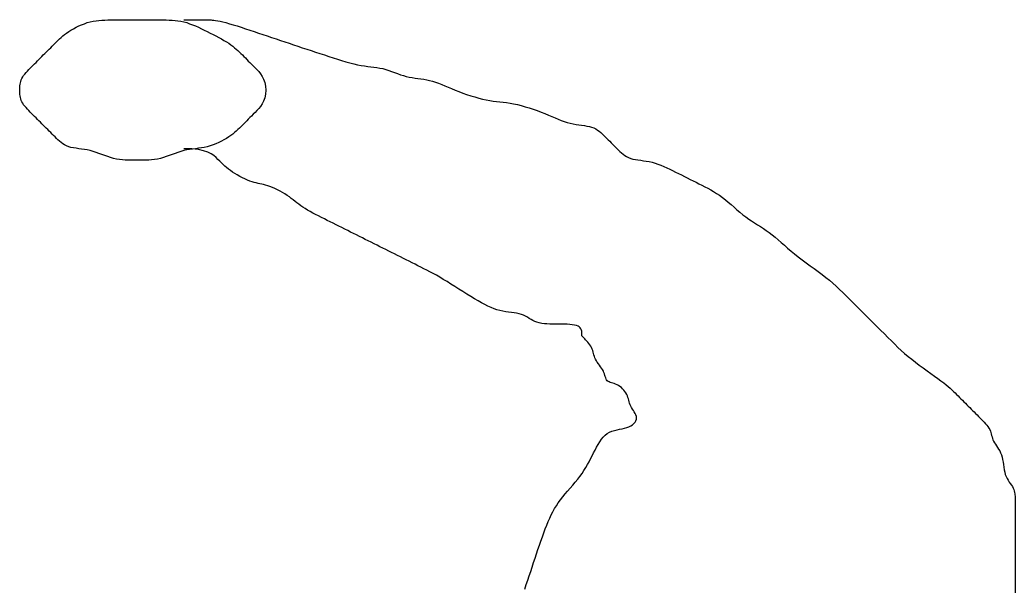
# Model space of a CAD drawing. Extents: x 149.99 to 151.61, y 225.23 to 227.19.
# Drawn here: x 149.991 to 151.424, y 226.374 to 227.19 of the extents above; entities that cross this region are included whole.
import ezdxf

# ---------------------------------------------------------------- set-up
doc = ezdxf.new("R2010")
doc.units = 0
doc.header["$MEASUREMENT"] = 0
doc.layers.get('0').update_dxf_attribs({"linetype": 'CONTINUOUS'})

msp = doc.modelspace()

# ---------------------------------------------------------------- linework, layer by layer
for p, q in [((150.0678, 227.1774), (150.0715, 227.1794)), ((150.0715, 227.1794), (150.0754, 227.1813)), ((150.0754, 227.1813), (150.0794, 227.183)), ((150.0794, 227.183), (150.0835, 227.1846)), ((150.0835, 227.1846), (150.0877, 227.1861)), ((150.0877, 227.1861), (150.0919, 227.1872)), ((150.0919, 227.1872), (150.0961, 227.1882)), ((150.0961, 227.1882), (150.1003, 227.1889)), ((150.1003, 227.1889), (150.1045, 227.1894)), ((150.1045, 227.1894), (150.1087, 227.1897)), ((150.1087, 227.1897), (150.113, 227.1899)), ((150.113, 227.1899), (150.1172, 227.19)), ((150.1172, 227.19), (150.1214, 227.19)), ((150.1214, 227.19), (150.1256, 227.19)), ((150.1256, 227.19), (150.1298, 227.19)), ((150.1298, 227.19), (150.134, 227.19)), ((150.134, 227.19), (150.1383, 227.19)), ((150.1383, 227.19), (150.1425, 227.19)), ((150.1425, 227.19), (150.1467, 227.19)), ((150.1467, 227.19), (150.1509, 227.19)), ((150.1509, 227.19), (150.1551, 227.19)), ((150.1551, 227.19), (150.1593, 227.19)), ((150.1593, 227.19), (150.1635, 227.19)), ((150.1635, 227.19), (150.1678, 227.19)), ((150.1678, 227.19), (150.172, 227.19)), ((150.172, 227.19), (150.1762, 227.19)), ((150.1762, 227.19), (150.1804, 227.19)), ((150.1804, 227.19), (150.1846, 227.19)), ((150.1846, 227.19), (150.1888, 227.19)), ((150.1888, 227.19), (150.1931, 227.19)), ((150.1931, 227.19), (150.1973, 227.19)), ((150.1973, 227.19), (150.2015, 227.19)), ((150.2015, 227.19), (150.2057, 227.1899)), ((150.2057, 227.1899), (150.2099, 227.1897)), ((150.2099, 227.1897), (150.2141, 227.1894)), ((150.2141, 227.1894), (150.2184, 227.1889)), ((150.2184, 227.1889), (150.2226, 227.1882)), ((150.2226, 227.1882), (150.2268, 227.1872)), ((150.2268, 227.19), (150.2327, 227.19)), ((150.2268, 227.1872), (150.231, 227.1861)), ((150.231, 227.1861), (150.2352, 227.1846)), ((150.2327, 227.19), (150.2379, 227.19)), ((150.2352, 227.1846), (150.2394, 227.183)), ((150.2379, 227.19), (150.2424, 227.19)), ((150.2394, 227.183), (150.2437, 227.1813)), ((150.2424, 227.19), (150.2463, 227.19)), ((150.2437, 227.1813), (150.2479, 227.1794)), ((150.2463, 227.19), (150.2496, 227.19)), ((150.2479, 227.1794), (150.2521, 227.1774)), ((150.2496, 227.19), (150.2523, 227.19)), ((150.2523, 227.19), (150.2545, 227.19)), ((150.2545, 227.19), (150.2563, 227.19)), ((150.2563, 227.19), (150.2577, 227.19)), ((150.2577, 227.19), (150.2588, 227.19)), ((150.2588, 227.19), (150.2596, 227.19)), ((150.2596, 227.19), (150.2603, 227.19)), ((150.2603, 227.19), (150.261, 227.19)), ((150.261, 227.19), (150.2616, 227.19)), ((150.2616, 227.19), (150.2624, 227.19)), ((150.2624, 227.19), (150.2633, 227.19)), ((150.2633, 227.19), (150.2645, 227.19)), ((150.2645, 227.19), (150.266, 227.19)), ((150.266, 227.19), (150.2678, 227.1899)), ((150.2678, 227.1899), (150.27, 227.1897)), ((150.27, 227.1897), (150.2726, 227.1894)), ((150.2726, 227.1894), (150.2756, 227.1889)), ((150.2756, 227.1889), (150.279, 227.1882)), ((150.279, 227.1882), (150.283, 227.1872)), ((150.283, 227.1872), (150.2875, 227.1861)), ((150.2875, 227.1861), (150.2924, 227.1846)), ((150.2924, 227.1846), (150.2977, 227.183)), ((150.2977, 227.183), (150.3034, 227.1813)), ((150.3034, 227.1813), (150.3093, 227.1794)), ((150.3093, 227.1794), (150.3154, 227.1774)), ((150.0478, 227.1626), (150.0501, 227.1648)), ((150.0501, 227.1648), (150.0525, 227.1669)), ((150.0525, 227.1669), (150.0551, 227.169)), ((150.0551, 227.169), (150.0579, 227.1711)), ((150.0579, 227.1711), (150.061, 227.1732)), ((150.061, 227.1732), (150.0642, 227.1753)), ((150.0642, 227.1753), (150.0678, 227.1774)), ((150.2521, 227.1774), (150.2563, 227.1753)), ((150.2563, 227.1753), (150.2605, 227.1732)), ((150.2605, 227.1732), (150.2647, 227.1711)), ((150.2647, 227.1711), (150.2689, 227.169)), ((150.2689, 227.169), (150.273, 227.1669)), ((150.273, 227.1669), (150.277, 227.1648)), ((150.277, 227.1648), (150.2809, 227.1626)), ((150.3154, 227.1774), (150.3217, 227.1753)), ((150.3217, 227.1753), (150.328, 227.1732)), ((150.328, 227.1732), (150.3343, 227.1711)), ((150.3343, 227.1711), (150.3406, 227.169)), ((150.3406, 227.169), (150.347, 227.1669)), ((150.347, 227.1669), (150.3533, 227.1648)), ((150.3533, 227.1648), (150.3596, 227.1626)), ((150.035, 227.15), (150.0371, 227.1521)), ((150.0371, 227.1521), (150.0392, 227.1542)), ((150.0392, 227.1542), (150.0413, 227.1563)), ((150.0413, 227.1563), (150.0434, 227.1584)), ((150.0434, 227.1584), (150.0455, 227.1605)), ((150.0455, 227.1605), (150.0478, 227.1626)), ((150.2809, 227.1626), (150.2846, 227.1605)), ((150.2846, 227.1605), (150.2882, 227.1584)), ((150.2882, 227.1584), (150.2914, 227.1563)), ((150.2914, 227.1563), (150.2945, 227.1542)), ((150.2945, 227.1542), (150.2973, 227.1521)), ((150.2973, 227.1521), (150.2999, 227.15)), ((150.3596, 227.1626), (150.3659, 227.1605)), ((150.3659, 227.1605), (150.3722, 227.1584)), ((150.3722, 227.1584), (150.3786, 227.1563)), ((150.3786, 227.1563), (150.3849, 227.1542)), ((150.3849, 227.1542), (150.3912, 227.1521)), ((150.3912, 227.1521), (150.3975, 227.15)), ((150.0202, 227.1352), (150.0223, 227.1373)), ((150.0223, 227.1373), (150.0244, 227.1395)), ((150.0244, 227.1395), (150.0265, 227.1416)), ((150.0265, 227.1416), (150.0286, 227.1437)), ((150.0286, 227.1437), (150.0307, 227.1458)), ((150.0307, 227.1458), (150.0328, 227.1479)), ((150.0328, 227.1479), (150.035, 227.15)), ((150.2999, 227.15), (150.3023, 227.1479)), ((150.3023, 227.1479), (150.3046, 227.1458)), ((150.3046, 227.1458), (150.3069, 227.1437)), ((150.3069, 227.1437), (150.309, 227.1416)), ((150.309, 227.1416), (150.3111, 227.1395)), ((150.3111, 227.1395), (150.3132, 227.1373)), ((150.3132, 227.1373), (150.3154, 227.1352)), ((150.3975, 227.15), (150.4039, 227.1479)), ((150.4039, 227.1479), (150.4102, 227.1458)), ((150.4102, 227.1458), (150.4165, 227.1437)), ((150.4165, 227.1437), (150.4228, 227.1416)), ((150.4228, 227.1416), (150.4292, 227.1395)), ((150.4292, 227.1395), (150.4355, 227.1374)), ((150.4355, 227.1374), (150.4418, 227.1353)), ((150.0054, 227.1205), (150.0076, 227.1226)), ((150.0076, 227.1226), (150.0097, 227.1247)), ((150.0097, 227.1247), (150.0118, 227.1268)), ((150.0118, 227.1268), (150.0139, 227.1289)), ((150.0139, 227.1289), (150.016, 227.131)), ((150.016, 227.131), (150.0181, 227.1331)), ((150.0181, 227.1331), (150.0202, 227.1352)), ((150.3154, 227.1352), (150.3175, 227.1331)), ((150.3175, 227.1331), (150.3197, 227.1308)), ((150.3197, 227.1308), (150.322, 227.1286)), ((150.322, 227.1286), (150.3244, 227.1262)), ((150.3244, 227.1262), (150.3268, 227.1238)), ((150.3268, 227.1238), (150.3294, 227.1212)), ((150.4418, 227.1353), (150.448, 227.1333)), ((150.448, 227.1333), (150.4541, 227.1314)), ((150.4541, 227.1314), (150.4601, 227.1296)), ((150.4601, 227.1296), (150.4659, 227.128)), ((150.4659, 227.128), (150.4716, 227.1266)), ((150.4716, 227.1266), (150.4769, 227.1254)), ((150.4769, 227.1254), (150.4821, 227.1245)), ((150.4821, 227.1245), (150.487, 227.1237)), ((150.487, 227.1237), (150.4917, 227.1231)), ((150.4917, 227.1231), (150.4963, 227.1226)), ((150.4963, 227.1226), (150.5007, 227.1221)), ((150.5007, 227.1221), (150.505, 227.1214)), ((149.9935, 227.1057), (149.9947, 227.1078)), ((149.9947, 227.1078), (149.9961, 227.1099)), ((149.9961, 227.1099), (149.9977, 227.112)), ((149.9977, 227.112), (149.9995, 227.1142)), ((149.9995, 227.1142), (150.0014, 227.1163)), ((150.0014, 227.1163), (150.0034, 227.1184)), ((150.0034, 227.1184), (150.0054, 227.1205)), ((150.3294, 227.1212), (150.3321, 227.1185)), ((150.3321, 227.1185), (150.3348, 227.1155)), ((150.3348, 227.1155), (150.3374, 227.1123)), ((150.3374, 227.1123), (150.3397, 227.1087)), ((150.3397, 227.1087), (150.3418, 227.1046)), ((150.505, 227.1214), (150.5093, 227.1207)), ((150.5093, 227.1207), (150.5135, 227.1198)), ((150.5135, 227.1198), (150.5177, 227.1186)), ((150.5177, 227.1186), (150.5219, 227.1172)), ((150.5219, 227.1172), (150.5261, 227.1157)), ((150.5261, 227.1157), (150.5304, 227.1142)), ((150.5304, 227.1142), (150.5346, 227.1126)), ((150.5346, 227.1126), (150.5388, 227.1111)), ((150.5388, 227.1111), (150.543, 227.1097)), ((150.543, 227.1097), (150.5472, 227.1085)), ((150.5472, 227.1085), (150.5514, 227.1076)), ((150.5514, 227.1076), (150.5556, 227.1069)), ((149.9907, 227.0931), (149.9908, 227.0952)), ((149.9907, 227.091), (149.9907, 227.0931)), ((149.9908, 227.0952), (149.991, 227.0973)), ((149.991, 227.0973), (149.9914, 227.0994)), ((149.9914, 227.0994), (149.9919, 227.1015)), ((149.9919, 227.1015), (149.9926, 227.1036)), ((149.9926, 227.1036), (149.9935, 227.1057)), ((150.3418, 227.1046), (150.3434, 227.1)), ((150.3434, 227.1), (150.3445, 227.0948)), ((150.3445, 227.0948), (150.3448, 227.0889)), ((150.5556, 227.1069), (150.5599, 227.1063)), ((150.5599, 227.1063), (150.5641, 227.1057)), ((150.5641, 227.1057), (150.5683, 227.1052)), ((150.5683, 227.1052), (150.5725, 227.1046)), ((150.5725, 227.1046), (150.5767, 227.1038)), ((150.5767, 227.1038), (150.5809, 227.1029)), ((150.5809, 227.1029), (150.5852, 227.1017)), ((150.5852, 227.1017), (150.5894, 227.1003)), ((150.5894, 227.1003), (150.5937, 227.0987)), ((150.5937, 227.0987), (150.5982, 227.0969)), ((150.5982, 227.0969), (150.6027, 227.095)), ((150.6027, 227.095), (150.6074, 227.093)), ((150.6074, 227.093), (150.6123, 227.091)), ((149.9907, 227.0889), (149.9907, 227.091)), ((149.9907, 227.0868), (149.9907, 227.0889)), ((149.9907, 227.0846), (149.9907, 227.0868)), ((149.9908, 227.0825), (149.9907, 227.0846)), ((149.991, 227.0804), (149.9908, 227.0825)), ((149.9914, 227.0783), (149.991, 227.0804)), ((150.3445, 227.0829), (150.3434, 227.0777)), ((150.3448, 227.0889), (150.3445, 227.0829)), ((150.6123, 227.091), (150.6175, 227.0889)), ((150.6175, 227.0889), (150.6229, 227.0868)), ((150.6229, 227.0868), (150.6285, 227.0847)), ((150.6285, 227.0847), (150.6342, 227.0827)), ((150.6342, 227.0827), (150.64, 227.0808)), ((150.64, 227.0808), (150.6458, 227.079)), ((150.6458, 227.079), (150.6515, 227.0774)), ((149.9919, 227.0762), (149.9914, 227.0783)), ((149.9926, 227.0741), (149.9919, 227.0762)), ((149.9935, 227.072), (149.9926, 227.0741)), ((149.9947, 227.0699), (149.9935, 227.072)), ((149.9961, 227.0678), (149.9947, 227.0699)), ((149.9977, 227.0657), (149.9961, 227.0678)), ((149.9995, 227.0636), (149.9977, 227.0657)), ((150.3374, 227.0654), (150.3348, 227.0622)), ((150.3397, 227.069), (150.3374, 227.0654)), ((150.3418, 227.0731), (150.3397, 227.069)), ((150.3434, 227.0777), (150.3418, 227.0731)), ((150.6515, 227.0774), (150.6571, 227.076)), ((150.6571, 227.076), (150.6625, 227.0748)), ((150.6625, 227.0748), (150.6676, 227.0739)), ((150.6676, 227.0739), (150.6726, 227.0731)), ((150.6726, 227.0731), (150.6774, 227.0725)), ((150.6774, 227.0725), (150.6821, 227.072)), ((150.6821, 227.072), (150.6869, 227.0715)), ((150.6869, 227.0715), (150.6917, 227.0709)), ((150.6917, 227.0709), (150.6967, 227.0701)), ((150.6967, 227.0701), (150.7018, 227.0692)), ((150.7018, 227.0692), (150.7072, 227.068)), ((150.7072, 227.068), (150.7128, 227.0666)), ((150.7128, 227.0666), (150.7185, 227.065)), ((150.7185, 227.065), (150.7243, 227.0632)), ((150.0014, 227.0615), (149.9995, 227.0636)), ((150.0034, 227.0593), (150.0014, 227.0615)), ((150.0054, 227.0572), (150.0034, 227.0593)), ((150.0076, 227.0551), (150.0054, 227.0572)), ((150.0097, 227.053), (150.0076, 227.0551)), ((150.0118, 227.0509), (150.0097, 227.053)), ((150.0139, 227.0488), (150.0118, 227.0509)), ((150.3244, 227.0515), (150.322, 227.0492)), ((150.3268, 227.054), (150.3244, 227.0515)), ((150.3294, 227.0565), (150.3268, 227.054)), ((150.3321, 227.0593), (150.3294, 227.0565)), ((150.3348, 227.0622), (150.3321, 227.0593)), ((150.7243, 227.0632), (150.7301, 227.0613)), ((150.7301, 227.0613), (150.7358, 227.0593)), ((150.7358, 227.0593), (150.7414, 227.0572)), ((150.7414, 227.0572), (150.7468, 227.0551)), ((150.7468, 227.0551), (150.7519, 227.053)), ((150.7519, 227.053), (150.7568, 227.051)), ((150.7568, 227.051), (150.7616, 227.049)), ((150.016, 227.0467), (150.0139, 227.0488)), ((150.0181, 227.0446), (150.016, 227.0467)), ((150.0202, 227.0425), (150.0181, 227.0446)), ((150.0223, 227.0404), (150.0202, 227.0425)), ((150.0244, 227.0383), (150.0223, 227.0404)), ((150.0265, 227.0362), (150.0244, 227.0383)), ((150.0286, 227.0341), (150.0265, 227.0362)), ((150.309, 227.0362), (150.3069, 227.0341)), ((150.3111, 227.0383), (150.309, 227.0362)), ((150.3132, 227.0404), (150.3111, 227.0383)), ((150.3154, 227.0425), (150.3132, 227.0404)), ((150.3175, 227.0447), (150.3154, 227.0425)), ((150.3197, 227.0469), (150.3175, 227.0447)), ((150.322, 227.0492), (150.3197, 227.0469)), ((150.7616, 227.049), (150.7661, 227.0471)), ((150.7661, 227.0471), (150.7705, 227.0453)), ((150.7705, 227.0453), (150.7748, 227.0437)), ((150.7748, 227.0437), (150.7791, 227.0423)), ((150.7791, 227.0423), (150.7833, 227.0411)), ((150.7833, 227.0411), (150.7875, 227.0401)), ((150.7875, 227.0401), (150.7917, 227.0394)), ((150.7917, 227.0394), (150.7958, 227.0388)), ((150.7958, 227.0388), (150.7998, 227.0383)), ((150.7998, 227.0383), (150.8037, 227.0377)), ((150.8037, 227.0377), (150.8074, 227.0371)), ((150.8074, 227.0371), (150.811, 227.0364)), ((150.811, 227.0364), (150.8142, 227.0355)), ((150.0307, 227.0319), (150.0286, 227.0341)), ((150.0328, 227.0298), (150.0307, 227.0319)), ((150.035, 227.0277), (150.0328, 227.0298)), ((150.0371, 227.0256), (150.035, 227.0277)), ((150.0392, 227.0235), (150.0371, 227.0256)), ((150.0413, 227.0214), (150.0392, 227.0235)), ((150.0434, 227.0193), (150.0413, 227.0214)), ((150.2914, 227.0214), (150.2882, 227.0193)), ((150.2945, 227.0235), (150.2914, 227.0214)), ((150.2973, 227.0256), (150.2945, 227.0235)), ((150.2999, 227.0277), (150.2973, 227.0256)), ((150.3023, 227.0298), (150.2999, 227.0277)), ((150.3046, 227.0319), (150.3023, 227.0298)), ((150.3069, 227.0341), (150.3046, 227.0319)), ((150.8142, 227.0355), (150.8173, 227.0343)), ((150.8173, 227.0343), (150.8201, 227.0329)), ((150.8201, 227.0329), (150.8227, 227.0313)), ((150.8227, 227.0313), (150.8251, 227.0295)), ((150.8251, 227.0295), (150.8274, 227.0276)), ((150.8274, 227.0276), (150.8297, 227.0256)), ((150.8297, 227.0256), (150.8318, 227.0235)), ((150.8318, 227.0235), (150.8339, 227.0214)), ((150.8339, 227.0214), (150.836, 227.0193)), ((150.0455, 227.0172), (150.0434, 227.0193)), ((150.0478, 227.0152), (150.0455, 227.0172)), ((150.0501, 227.0133), (150.0478, 227.0152)), ((150.0525, 227.0115), (150.0501, 227.0133)), ((150.0551, 227.0099), (150.0525, 227.0115)), ((150.0579, 227.0085), (150.0551, 227.0099)), ((150.061, 227.0073), (150.0579, 227.0085)), ((150.0642, 227.0064), (150.061, 227.0073)), ((150.2605, 227.0073), (150.2563, 227.0064)), ((150.2647, 227.0085), (150.2605, 227.0073)), ((150.2689, 227.0099), (150.2647, 227.0085)), ((150.273, 227.0115), (150.2689, 227.0099)), ((150.277, 227.0133), (150.273, 227.0115)), ((150.2809, 227.0152), (150.277, 227.0133)), ((150.2846, 227.0172), (150.2809, 227.0152)), ((150.2882, 227.0193), (150.2846, 227.0172)), ((150.836, 227.0193), (150.8381, 227.0172)), ((150.8381, 227.0172), (150.8402, 227.0151)), ((150.8402, 227.0151), (150.8423, 227.013)), ((150.8423, 227.013), (150.8445, 227.0109)), ((150.8445, 227.0109), (150.8466, 227.0088)), ((150.8466, 227.0088), (150.8487, 227.0066)), ((150.0678, 227.0057), (150.0642, 227.0064)), ((150.0715, 227.0051), (150.0678, 227.0057)), ((150.0754, 227.0045), (150.0715, 227.0051)), ((150.0794, 227.004), (150.0754, 227.0045)), ((150.0835, 227.0034), (150.0794, 227.004)), ((150.0877, 227.0027), (150.0835, 227.0034)), ((150.0919, 227.0017), (150.0877, 227.0027)), ((150.0961, 227.0006), (150.0919, 227.0017)), ((150.1003, 226.9992), (150.0961, 227.0006)), ((150.1045, 226.9977), (150.1003, 226.9992)), ((150.1087, 226.9961), (150.1045, 226.9977)), ((150.113, 226.9945), (150.1087, 226.9961)), ((150.1172, 226.993), (150.113, 226.9945)), ((150.1214, 226.9917), (150.1172, 226.993)), ((150.2015, 226.993), (150.1973, 226.9917)), ((150.2057, 226.9945), (150.2015, 226.993)), ((150.2099, 226.9961), (150.2057, 226.9945)), ((150.2141, 226.9977), (150.2099, 226.9961)), ((150.2184, 226.9992), (150.2141, 226.9977)), ((150.2226, 227.0006), (150.2184, 226.9992)), ((150.2268, 227.0017), (150.2226, 227.0006)), ((150.2383, 227.0042), (150.2268, 227.0045)), ((150.231, 227.0027), (150.2268, 227.0017)), ((150.2352, 227.0034), (150.231, 227.0027)), ((150.2394, 227.004), (150.2352, 227.0034)), ((150.2477, 227.0031), (150.2383, 227.0042)), ((150.2437, 227.0045), (150.2394, 227.004)), ((150.2479, 227.0051), (150.2437, 227.0045)), ((150.2553, 227.0015), (150.2477, 227.0031)), ((150.2521, 227.0057), (150.2479, 227.0051)), ((150.2563, 227.0064), (150.2521, 227.0057)), ((150.2614, 226.9994), (150.2553, 227.0015)), ((150.2662, 226.9971), (150.2614, 226.9994)), ((150.2701, 226.9945), (150.2662, 226.9971)), ((150.2732, 226.9918), (150.2701, 226.9945)), ((150.8487, 227.0066), (150.8508, 227.0045)), ((150.8508, 227.0045), (150.8529, 227.0024)), ((150.8529, 227.0024), (150.855, 227.0004)), ((150.855, 227.0004), (150.8573, 226.9984)), ((150.8573, 226.9984), (150.8596, 226.9965)), ((150.8596, 226.9965), (150.862, 226.9947)), ((150.862, 226.9947), (150.8646, 226.9931)), ((150.8646, 226.9931), (150.8674, 226.9917)), ((150.1256, 226.9905), (150.1214, 226.9917)), ((150.1298, 226.9896), (150.1256, 226.9905)), ((150.134, 226.9889), (150.1298, 226.9896)), ((150.1383, 226.9884), (150.134, 226.9889)), ((150.1425, 226.988), (150.1383, 226.9884)), ((150.1467, 226.9878), (150.1425, 226.988)), ((150.1509, 226.9877), (150.1467, 226.9878)), ((150.1551, 226.9877), (150.1509, 226.9877)), ((150.1593, 226.9877), (150.1551, 226.9877)), ((150.1635, 226.9877), (150.1593, 226.9877)), ((150.1678, 226.9877), (150.1635, 226.9877)), ((150.172, 226.9878), (150.1678, 226.9877)), ((150.1762, 226.988), (150.172, 226.9878)), ((150.1804, 226.9884), (150.1762, 226.988)), ((150.1846, 226.9889), (150.1804, 226.9884)), ((150.1888, 226.9896), (150.1846, 226.9889)), ((150.1931, 226.9905), (150.1888, 226.9896)), ((150.1973, 226.9917), (150.1931, 226.9905)), ((150.276, 226.9891), (150.2732, 226.9918)), ((150.2786, 226.9865), (150.276, 226.9891)), ((150.2811, 226.9841), (150.2786, 226.9865)), ((150.2835, 226.9817), (150.2811, 226.9841)), ((150.286, 226.9794), (150.2835, 226.9817)), ((150.2885, 226.9772), (150.286, 226.9794)), ((150.8674, 226.9917), (150.8705, 226.9905)), ((150.8705, 226.9905), (150.8737, 226.9896)), ((150.8737, 226.9896), (150.8773, 226.9888)), ((150.8773, 226.9888), (150.881, 226.9882)), ((150.881, 226.9882), (150.8849, 226.9877)), ((150.8849, 226.9877), (150.8889, 226.9871)), ((150.8889, 226.9871), (150.893, 226.9865)), ((150.893, 226.9865), (150.8972, 226.9858)), ((150.8972, 226.9858), (150.9014, 226.9849)), ((150.9014, 226.9849), (150.9056, 226.9837)), ((150.9056, 226.9837), (150.9098, 226.9823)), ((150.9098, 226.9823), (150.914, 226.9807)), ((150.914, 226.9807), (150.9182, 226.9789)), ((150.9182, 226.9789), (150.9225, 226.977)), ((150.2912, 226.975), (150.2885, 226.9772)), ((150.294, 226.9729), (150.2912, 226.975)), ((150.2971, 226.9708), (150.294, 226.9729)), ((150.3003, 226.9687), (150.2971, 226.9708)), ((150.3038, 226.9666), (150.3003, 226.9687)), ((150.3074, 226.9646), (150.3038, 226.9666)), ((150.3111, 226.9627), (150.3074, 226.9646)), ((150.9225, 226.977), (150.9267, 226.975)), ((150.9267, 226.975), (150.9309, 226.9729)), ((150.9309, 226.9729), (150.9351, 226.9708)), ((150.9351, 226.9708), (150.9393, 226.9687)), ((150.9393, 226.9687), (150.9435, 226.9666)), ((150.9435, 226.9666), (150.9478, 226.9645)), ((150.9478, 226.9645), (150.952, 226.9624)), ((150.3148, 226.961), (150.3111, 226.9627)), ((150.3184, 226.9593), (150.3148, 226.961)), ((150.3219, 226.9579), (150.3184, 226.9593)), ((150.3252, 226.9568), (150.3219, 226.9579)), ((150.3282, 226.9558), (150.3252, 226.9568)), ((150.3311, 226.9551), (150.3282, 226.9558)), ((150.3338, 226.9545), (150.3311, 226.9551)), ((150.3364, 226.9539), (150.3338, 226.9545)), ((150.3391, 226.9534), (150.3364, 226.9539)), ((150.3418, 226.9528), (150.3391, 226.9534)), ((150.3446, 226.9521), (150.3418, 226.9528)), ((150.3477, 226.9511), (150.3446, 226.9521)), ((150.3509, 226.95), (150.3477, 226.9511)), ((150.3544, 226.9485), (150.3509, 226.95)), ((150.952, 226.9624), (150.9562, 226.9603)), ((150.9562, 226.9603), (150.9604, 226.9582)), ((150.9604, 226.9582), (150.9646, 226.9561)), ((150.9646, 226.9561), (150.9688, 226.9539)), ((150.9688, 226.9539), (150.973, 226.9518)), ((150.973, 226.9518), (150.9773, 226.9497)), ((150.9773, 226.9497), (150.9815, 226.9475)), ((150.358, 226.9469), (150.3544, 226.9485)), ((150.3617, 226.9452), (150.358, 226.9469)), ((150.3654, 226.9433), (150.3617, 226.9452)), ((150.369, 226.9413), (150.3654, 226.9433)), ((150.3725, 226.9392), (150.369, 226.9413)), ((150.3758, 226.9371), (150.3725, 226.9392)), ((150.3788, 226.935), (150.3758, 226.9371)), ((150.9815, 226.9475), (150.9857, 226.9452)), ((150.9857, 226.9452), (150.9899, 226.9427)), ((150.9899, 226.9427), (150.9941, 226.9401)), ((150.9941, 226.9401), (150.9983, 226.9373)), ((150.9983, 226.9373), (151.0026, 226.9343)), ((150.3816, 226.9329), (150.3788, 226.935)), ((150.3844, 226.9308), (150.3816, 226.9329)), ((150.387, 226.9286), (150.3844, 226.9308)), ((150.3897, 226.9265), (150.387, 226.9286)), ((150.3924, 226.9244), (150.3897, 226.9265)), ((150.3952, 226.9223), (150.3924, 226.9244)), ((150.3982, 226.9202), (150.3952, 226.9223)), ((151.0026, 226.9343), (151.0068, 226.931)), ((151.0068, 226.931), (151.011, 226.9275)), ((151.011, 226.9275), (151.0152, 226.9239)), ((151.0152, 226.9239), (151.0194, 226.9202)), ((150.4015, 226.9181), (150.3982, 226.9202)), ((150.4051, 226.916), (150.4015, 226.9181)), ((150.4088, 226.9139), (150.4051, 226.916)), ((150.4127, 226.9118), (150.4088, 226.9139)), ((150.4167, 226.9097), (150.4127, 226.9118)), ((150.4208, 226.9076), (150.4167, 226.9097)), ((150.425, 226.9055), (150.4208, 226.9076)), ((151.0194, 226.9202), (151.0236, 226.9165)), ((151.0236, 226.9165), (151.0279, 226.9129)), ((151.0279, 226.9129), (151.0321, 226.9094)), ((151.0321, 226.9094), (151.0363, 226.9062)), ((150.4292, 226.9034), (150.425, 226.9055)), ((150.4334, 226.9012), (150.4292, 226.9034)), ((150.4376, 226.8991), (150.4334, 226.9012)), ((150.4418, 226.897), (150.4376, 226.8991)), ((150.446, 226.8949), (150.4418, 226.897)), ((150.4502, 226.8928), (150.446, 226.8949)), ((150.4545, 226.8907), (150.4502, 226.8928)), ((151.0363, 226.9062), (151.0405, 226.9031)), ((151.0405, 226.9031), (151.0447, 226.9003)), ((151.0447, 226.9003), (151.0489, 226.8976)), ((151.0489, 226.8976), (151.0532, 226.8949)), ((151.0532, 226.8949), (151.0574, 226.8923)), ((151.0574, 226.8923), (151.0616, 226.8896)), ((150.4587, 226.8886), (150.4545, 226.8907)), ((150.4629, 226.8865), (150.4587, 226.8886)), ((150.4671, 226.8844), (150.4629, 226.8865)), ((150.4713, 226.8823), (150.4671, 226.8844)), ((150.4755, 226.8802), (150.4713, 226.8823)), ((150.4798, 226.8781), (150.4755, 226.8802)), ((150.484, 226.8759), (150.4798, 226.8781)), ((151.0616, 226.8896), (151.0658, 226.8867)), ((151.0658, 226.8867), (151.07, 226.8837)), ((151.07, 226.8837), (151.0742, 226.8804)), ((151.0742, 226.8804), (151.0785, 226.8769)), ((150.4882, 226.8738), (150.484, 226.8759)), ((150.4924, 226.8717), (150.4882, 226.8738)), ((150.4966, 226.8696), (150.4924, 226.8717)), ((150.5008, 226.8675), (150.4966, 226.8696)), ((150.5051, 226.8654), (150.5008, 226.8675)), ((150.5093, 226.8633), (150.5051, 226.8654)), ((151.0785, 226.8769), (151.0828, 226.8732)), ((151.0828, 226.8732), (151.0872, 226.8693)), ((151.0872, 226.8693), (151.0918, 226.8653)), ((151.0918, 226.8653), (151.0965, 226.8611)), ((150.5135, 226.8612), (150.5093, 226.8633)), ((150.5177, 226.8591), (150.5135, 226.8612)), ((150.5219, 226.857), (150.5177, 226.8591)), ((150.5261, 226.8549), (150.5219, 226.857)), ((150.5304, 226.8528), (150.5261, 226.8549)), ((150.5346, 226.8506), (150.5304, 226.8528)), ((150.5388, 226.8485), (150.5346, 226.8506)), ((151.0965, 226.8611), (151.1014, 226.857)), ((151.1014, 226.857), (151.1066, 226.8528)), ((151.1066, 226.8528), (151.1119, 226.8485)), ((150.543, 226.8464), (150.5388, 226.8485)), ((150.5472, 226.8443), (150.543, 226.8464)), ((150.5514, 226.8422), (150.5472, 226.8443)), ((150.5556, 226.8401), (150.5514, 226.8422)), ((150.5599, 226.838), (150.5556, 226.8401)), ((150.5641, 226.8359), (150.5599, 226.838)), ((150.5683, 226.8338), (150.5641, 226.8359)), ((151.1119, 226.8485), (151.1175, 226.8443)), ((151.1175, 226.8443), (151.1233, 226.8401)), ((151.1233, 226.8401), (151.129, 226.8359)), ((151.129, 226.8359), (151.1348, 226.8317)), ((150.5726, 226.8316), (150.5683, 226.8338)), ((150.5769, 226.8294), (150.5726, 226.8316)), ((150.5813, 226.8271), (150.5769, 226.8294)), ((150.5858, 226.8247), (150.5813, 226.8271)), ((150.5906, 226.8221), (150.5858, 226.8247)), ((150.5955, 226.8193), (150.5906, 226.8221)), ((151.1348, 226.8317), (151.1406, 226.8275)), ((151.1406, 226.8275), (151.1461, 226.8232)), ((151.1461, 226.8232), (151.1515, 226.819)), ((150.6006, 226.8162), (150.5955, 226.8193)), ((150.606, 226.8129), (150.6006, 226.8162)), ((150.6116, 226.8095), (150.606, 226.8129)), ((150.6173, 226.8058), (150.6116, 226.8095)), ((151.1515, 226.819), (151.1567, 226.8148)), ((151.1567, 226.8148), (151.1616, 226.8106)), ((151.1616, 226.8106), (151.1665, 226.8062)), ((151.1665, 226.8062), (151.1712, 226.8018)), ((150.6231, 226.8022), (150.6173, 226.8058)), ((150.6289, 226.7985), (150.6231, 226.8022)), ((150.6346, 226.7949), (150.6289, 226.7985)), ((150.6402, 226.7914), (150.6346, 226.7949)), ((151.1712, 226.8018), (151.176, 226.7973)), ((151.176, 226.7973), (151.1808, 226.7925)), ((151.1808, 226.7925), (151.1857, 226.7876)), ((150.6456, 226.7881), (150.6402, 226.7914)), ((150.6507, 226.7851), (150.6456, 226.7881)), ((150.6557, 226.7823), (150.6507, 226.7851)), ((150.6604, 226.7798), (150.6557, 226.7823)), ((150.6649, 226.7776), (150.6604, 226.7798)), ((150.6693, 226.7756), (150.6649, 226.7776)), ((151.1857, 226.7876), (151.1909, 226.7825)), ((151.1909, 226.7825), (151.1963, 226.7771)), ((150.6737, 226.7739), (150.6693, 226.7756)), ((150.6779, 226.7724), (150.6737, 226.7739)), ((150.6821, 226.7712), (150.6779, 226.7724)), ((150.6863, 226.7703), (150.6821, 226.7712)), ((150.6905, 226.7696), (150.6863, 226.7703)), ((150.6946, 226.769), (150.6905, 226.7696)), ((150.6986, 226.7684), (150.6946, 226.769)), ((150.7025, 226.7679), (150.6986, 226.7684)), ((150.7062, 226.7673), (150.7025, 226.7679)), ((150.7098, 226.7666), (150.7062, 226.7673)), ((150.7131, 226.7656), (150.7098, 226.7666)), ((150.7161, 226.7644), (150.7131, 226.7656)), ((150.7189, 226.7631), (150.7161, 226.7644)), ((151.1963, 226.7771), (151.2019, 226.7715)), ((151.2019, 226.7715), (151.2076, 226.7658)), ((151.2076, 226.7658), (151.2134, 226.76)), ((150.7216, 226.7616), (150.7189, 226.7631)), ((150.7243, 226.76), (150.7216, 226.7616)), ((150.7269, 226.7584), (150.7243, 226.76)), ((150.7297, 226.7569), (150.7269, 226.7584)), ((150.7325, 226.7556), (150.7297, 226.7569)), ((150.7355, 226.7544), (150.7325, 226.7556)), ((150.7388, 226.7535), (150.7355, 226.7544)), ((150.7423, 226.7528), (150.7388, 226.7535)), ((150.7461, 226.7523), (150.7423, 226.7528)), ((150.7499, 226.7519), (150.7461, 226.7523)), ((150.754, 226.7517), (150.7499, 226.7519)), ((150.7581, 226.7516), (150.754, 226.7517)), ((150.7622, 226.7516), (150.7581, 226.7516)), ((150.7665, 226.7516), (150.7622, 226.7516)), ((150.7707, 226.7516), (150.7665, 226.7516)), ((150.7748, 226.7515), (150.7707, 226.7516)), ((150.7788, 226.7514), (150.7748, 226.7515)), ((150.7826, 226.7512), (150.7788, 226.7514)), ((150.7862, 226.7509), (150.7826, 226.7512)), ((150.7894, 226.7504), (150.7862, 226.7509)), ((150.7922, 226.7497), (150.7894, 226.7504)), ((150.7946, 226.7488), (150.7922, 226.7497)), ((151.2134, 226.76), (151.2192, 226.7542)), ((151.2192, 226.7542), (151.2249, 226.7485)), ((150.7964, 226.7476), (150.7946, 226.7488)), ((150.7978, 226.7462), (150.7964, 226.7476)), ((150.7988, 226.7447), (150.7978, 226.7462)), ((150.7995, 226.7431), (150.7988, 226.7447)), ((150.7999, 226.7416), (150.7995, 226.7431)), ((150.8001, 226.7401), (150.7999, 226.7416)), ((150.8002, 226.7387), (150.8001, 226.7401)), ((150.8002, 226.7375), (150.8002, 226.7387)), ((150.8002, 226.7366), (150.8002, 226.7375)), ((150.8002, 226.7359), (150.8002, 226.7366)), ((150.8002, 226.7354), (150.8002, 226.7359)), ((150.8002, 226.7351), (150.8002, 226.7354)), ((150.8002, 226.7349), (150.8002, 226.7351)), ((150.8002, 226.7347), (150.8002, 226.7349)), ((150.8003, 226.7346), (150.8002, 226.7347)), ((150.8002, 226.7347), (150.8002, 226.7347)), ((150.8002, 226.7347), (150.8002, 226.7347)), ((150.8002, 226.7347), (150.8002, 226.7347)), ((150.8002, 226.7347), (150.8002, 226.7347)), ((150.8002, 226.7347), (150.8002, 226.7347)), ((150.8002, 226.7347), (150.8002, 226.7347)), ((150.8002, 226.7347), (150.8002, 226.7347)), ((150.8002, 226.7347), (150.8002, 226.7347)), ((150.8002, 226.7347), (150.8002, 226.7347)), ((150.8002, 226.7347), (150.8002, 226.7347)), ((150.8002, 226.7347), (150.8002, 226.7347)), ((150.8002, 226.7347), (150.8002, 226.7347)), ((150.8005, 226.7344), (150.8003, 226.7346)), ((151.2249, 226.7485), (151.2305, 226.7429)), ((151.2305, 226.7429), (151.2359, 226.7375)), ((151.2359, 226.7375), (151.241, 226.7324)), ((150.8009, 226.734), (150.8005, 226.7344)), ((150.8014, 226.7335), (150.8009, 226.734)), ((150.8021, 226.7328), (150.8014, 226.7335)), ((150.803, 226.7319), (150.8021, 226.7328)), ((150.8042, 226.7307), (150.803, 226.7319)), ((150.8055, 226.7293), (150.8042, 226.7307)), ((150.807, 226.7277), (150.8055, 226.7293)), ((150.8086, 226.7259), (150.807, 226.7277)), ((150.8102, 226.724), (150.8086, 226.7259)), ((150.8117, 226.722), (150.8102, 226.724)), ((150.8131, 226.7199), (150.8117, 226.722)), ((151.241, 226.7324), (151.246, 226.7275)), ((151.246, 226.7275), (151.2508, 226.7227)), ((151.2508, 226.7227), (151.2555, 226.7182)), ((150.8142, 226.7178), (150.8131, 226.7199)), ((150.8152, 226.7157), (150.8142, 226.7178)), ((150.8159, 226.7136), (150.8152, 226.7157)), ((150.8165, 226.7115), (150.8159, 226.7136)), ((150.8171, 226.7094), (150.8165, 226.7115)), ((150.8176, 226.7073), (150.8171, 226.7094)), ((150.8182, 226.7052), (150.8176, 226.7073)), ((151.2555, 226.7182), (151.2603, 226.7138)), ((151.2603, 226.7138), (151.2651, 226.7095)), ((151.2651, 226.7095), (151.2701, 226.7052)), ((150.8189, 226.7031), (150.8182, 226.7052)), ((150.8199, 226.701), (150.8189, 226.7031)), ((150.821, 226.6989), (150.8199, 226.701)), ((150.8224, 226.6968), (150.821, 226.6989)), ((150.8239, 226.6947), (150.8224, 226.6968)), ((150.8255, 226.6925), (150.8239, 226.6947)), ((150.8271, 226.6904), (150.8255, 226.6925)), ((151.2701, 226.7052), (151.2752, 226.701)), ((151.2752, 226.701), (151.2806, 226.6968)), ((151.2806, 226.6968), (151.2861, 226.6926)), ((151.2861, 226.6926), (151.2918, 226.6885)), ((150.8286, 226.6883), (150.8271, 226.6904)), ((150.8299, 226.6862), (150.8286, 226.6883)), ((150.8311, 226.6841), (150.8299, 226.6862)), ((150.832, 226.682), (150.8311, 226.6841)), ((150.8328, 226.6799), (150.832, 226.682)), ((150.8334, 226.6779), (150.8328, 226.6799)), ((150.8339, 226.676), (150.8334, 226.6779)), ((151.2918, 226.6885), (151.2973, 226.6845)), ((151.2973, 226.6845), (151.3028, 226.6806)), ((151.3028, 226.6806), (151.308, 226.6769)), ((150.8345, 226.6743), (150.8339, 226.676)), ((150.8351, 226.6726), (150.8345, 226.6743)), ((150.8358, 226.6712), (150.8351, 226.6726)), ((150.8367, 226.6701), (150.8358, 226.6712)), ((150.8379, 226.6691), (150.8367, 226.6701)), ((150.8393, 226.6684), (150.8379, 226.6691)), ((150.8409, 226.6678), (150.8393, 226.6684)), ((150.8427, 226.6672), (150.8409, 226.6678)), ((150.8446, 226.6667), (150.8427, 226.6672)), ((150.8466, 226.6661), (150.8446, 226.6667)), ((150.8487, 226.6654), (150.8466, 226.6661)), ((150.8508, 226.6644), (150.8487, 226.6654)), ((150.8529, 226.6633), (150.8508, 226.6644)), ((150.855, 226.6618), (150.8529, 226.6633)), ((151.308, 226.6769), (151.3129, 226.6733)), ((151.3129, 226.6733), (151.3174, 226.6701)), ((151.3174, 226.6701), (151.3213, 226.667)), ((151.3213, 226.667), (151.3248, 226.6642)), ((151.3248, 226.6642), (151.3279, 226.6616)), ((150.857, 226.6602), (150.855, 226.6618)), ((150.8589, 226.6585), (150.857, 226.6602)), ((150.8606, 226.6566), (150.8589, 226.6585)), ((150.8622, 226.6546), (150.8606, 226.6566)), ((150.8637, 226.6525), (150.8622, 226.6546)), ((150.8648, 226.6504), (150.8637, 226.6525)), ((150.8658, 226.6483), (150.8648, 226.6504)), ((151.3279, 226.6616), (151.3307, 226.6592)), ((151.3307, 226.6592), (151.3332, 226.6569)), ((151.3332, 226.6569), (151.3355, 226.6546)), ((151.3355, 226.6546), (151.3377, 226.6525)), ((151.3377, 226.6525), (151.3399, 226.6504)), ((151.3399, 226.6504), (151.342, 226.6483)), ((150.8665, 226.6462), (150.8658, 226.6483)), ((150.8671, 226.6441), (150.8665, 226.6462)), ((150.8676, 226.642), (150.8671, 226.6441)), ((150.8682, 226.6398), (150.8676, 226.642)), ((150.8688, 226.6377), (150.8682, 226.6398)), ((150.8695, 226.6356), (150.8688, 226.6377)), ((150.8705, 226.6335), (150.8695, 226.6356)), ((151.342, 226.6483), (151.3441, 226.6462)), ((151.3441, 226.6462), (151.3462, 226.6441)), ((151.3462, 226.6441), (151.3483, 226.642)), ((151.3483, 226.642), (151.3504, 226.6398)), ((151.3504, 226.6398), (151.3525, 226.6377)), ((151.3525, 226.6377), (151.3546, 226.6356)), ((151.3546, 226.6356), (151.3567, 226.6335)), ((150.8716, 226.6314), (150.8705, 226.6335)), ((150.873, 226.6293), (150.8716, 226.6314)), ((150.8744, 226.6272), (150.873, 226.6293)), ((150.8757, 226.6251), (150.8744, 226.6272)), ((150.877, 226.623), (150.8757, 226.6251)), ((150.878, 226.6209), (150.877, 226.623)), ((150.8786, 226.6188), (150.878, 226.6209)), ((151.3567, 226.6335), (151.3588, 226.6314)), ((151.3588, 226.6314), (151.3609, 226.6293)), ((151.3609, 226.6293), (151.363, 226.6272)), ((151.363, 226.6272), (151.3651, 226.6251)), ((151.3651, 226.6251), (151.3673, 226.623)), ((151.3673, 226.623), (151.3694, 226.6209)), ((151.3694, 226.6209), (151.3715, 226.6188)), ((150.8706, 226.6052), (150.873, 226.6068)), ((150.873, 226.6068), (150.875, 226.6086)), ((150.875, 226.6086), (150.8767, 226.6105)), ((150.8767, 226.6105), (150.8779, 226.6125)), ((150.8779, 226.6125), (150.8786, 226.6146)), ((150.8789, 226.6167), (150.8786, 226.6188)), ((150.8786, 226.6146), (150.8789, 226.6167)), ((151.3715, 226.6188), (151.3736, 226.6167)), ((151.3736, 226.6167), (151.3757, 226.6145)), ((151.3757, 226.6145), (151.3778, 226.6124)), ((151.3778, 226.6124), (151.3798, 226.6103)), ((151.3798, 226.6103), (151.3817, 226.6082)), ((151.3817, 226.6082), (151.3834, 226.6061)), ((151.3834, 226.6061), (151.385, 226.604)), ((150.8309, 226.589), (150.8337, 226.5918)), ((150.8337, 226.5918), (150.8367, 226.5942)), ((150.8367, 226.5942), (150.84, 226.596)), ((150.84, 226.596), (150.8435, 226.5975)), ((150.8435, 226.5975), (150.8471, 226.5986)), ((150.8471, 226.5986), (150.8508, 226.5994)), ((150.8508, 226.5994), (150.8545, 226.6002)), ((150.8545, 226.6002), (150.8581, 226.6009)), ((150.8581, 226.6009), (150.8616, 226.6017)), ((150.8616, 226.6017), (150.8648, 226.6026)), ((150.8648, 226.6026), (150.8679, 226.6038)), ((150.8679, 226.6038), (150.8706, 226.6052)), ((151.385, 226.604), (151.3865, 226.6019)), ((151.3865, 226.6019), (151.3876, 226.5998)), ((151.3876, 226.5998), (151.3886, 226.5977)), ((151.3886, 226.5977), (151.3893, 226.5956)), ((151.3893, 226.5956), (151.3899, 226.5935)), ((151.3899, 226.5935), (151.3904, 226.5914)), ((151.3904, 226.5914), (151.391, 226.5892)), ((150.8213, 226.5744), (150.8235, 226.5784)), ((150.8235, 226.5784), (150.8258, 226.5822)), ((150.8258, 226.5822), (150.8283, 226.5858)), ((150.8283, 226.5858), (150.8309, 226.589)), ((151.391, 226.5892), (151.3916, 226.5871)), ((151.3916, 226.5871), (151.3923, 226.585)), ((151.3923, 226.585), (151.3933, 226.5829)), ((151.3933, 226.5829), (151.3944, 226.5808)), ((151.3944, 226.5808), (151.3958, 226.5787)), ((151.3958, 226.5787), (151.3973, 226.5765)), ((150.8149, 226.5618), (150.8171, 226.5661)), ((150.8171, 226.5661), (150.8192, 226.5703)), ((150.8192, 226.5703), (150.8213, 226.5744)), ((151.3973, 226.5765), (151.3989, 226.5741)), ((151.3989, 226.5741), (151.4004, 226.5717)), ((151.4004, 226.5717), (151.402, 226.5691)), ((151.402, 226.5691), (151.4033, 226.5663)), ((151.4033, 226.5663), (151.4045, 226.5632)), ((151.4045, 226.5632), (151.4054, 226.56)), ((150.8058, 226.545), (150.8083, 226.5492)), ((150.8083, 226.5492), (150.8106, 226.5534)), ((150.8106, 226.5534), (150.8128, 226.5576)), ((150.8128, 226.5576), (150.8149, 226.5618)), ((151.4054, 226.56), (151.4062, 226.5565)), ((151.4062, 226.5565), (151.4068, 226.5529)), ((151.4068, 226.5529), (151.4073, 226.5492)), ((151.4073, 226.5492), (151.4078, 226.5455)), ((150.7974, 226.5323), (150.8004, 226.5365)), ((150.8004, 226.5365), (150.8032, 226.5408)), ((150.8032, 226.5408), (150.8058, 226.545)), ((151.4078, 226.5455), (151.4085, 226.5419)), ((151.4085, 226.5419), (151.4092, 226.5384)), ((151.4092, 226.5384), (151.4101, 226.5351)), ((151.4101, 226.5351), (151.4113, 226.5321)), ((150.7833, 226.5155), (150.787, 226.5197)), ((150.787, 226.5197), (150.7906, 226.5239)), ((150.7906, 226.5239), (150.7941, 226.5281)), ((150.7941, 226.5281), (150.7974, 226.5323)), ((151.4113, 226.5321), (151.4127, 226.5293)), ((151.4127, 226.5293), (151.4142, 226.5267)), ((151.4142, 226.5267), (151.4157, 226.5242)), ((151.4157, 226.5242), (151.4173, 226.5219)), ((151.4173, 226.5219), (151.4188, 226.5197)), ((151.4188, 226.5197), (151.4202, 226.5176)), ((150.7726, 226.5028), (150.776, 226.507)), ((150.776, 226.507), (150.7796, 226.5112)), ((150.7796, 226.5112), (150.7833, 226.5155)), ((151.4202, 226.5176), (151.4214, 226.5155)), ((151.4214, 226.5155), (151.4223, 226.5134)), ((151.4223, 226.5134), (151.423, 226.5113)), ((151.423, 226.5113), (151.4235, 226.5093)), ((151.4235, 226.5093), (151.4238, 226.5074)), ((151.4238, 226.5074), (151.424, 226.5056)), ((151.424, 226.5056), (151.4241, 226.504)), ((150.7634, 226.4901), (150.7662, 226.4944)), ((150.7662, 226.4944), (150.7693, 226.4986)), ((150.7693, 226.4986), (150.7726, 226.5028)), ((151.4241, 226.504), (151.4242, 226.5026)), ((151.4242, 226.5026), (151.4242, 226.5014)), ((151.4242, 226.5014), (151.4242, 226.5005)), ((151.4242, 226.5005), (151.4242, 226.4997)), ((151.4242, 226.4997), (151.4242, 226.4991)), ((151.4242, 226.4991), (151.4242, 226.4986)), ((151.4242, 226.4986), (151.4242, 226.4981)), ((151.4242, 226.4981), (151.4242, 226.4975)), ((151.4242, 226.4975), (151.4242, 226.4967)), ((151.4242, 226.4967), (151.4242, 226.4958)), ((151.4242, 226.4958), (151.4242, 226.4946)), ((151.4242, 226.4946), (151.4242, 226.4932)), ((151.4242, 226.4932), (151.4242, 226.4916)), ((151.4242, 226.4916), (151.4242, 226.4898)), ((150.7539, 226.4721), (150.7561, 226.4768)), ((150.7561, 226.4768), (150.7584, 226.4814)), ((150.7584, 226.4814), (150.7608, 226.4858)), ((150.7608, 226.4858), (150.7634, 226.4901)), ((151.4242, 226.4898), (151.4242, 226.4879)), ((151.4242, 226.4879), (151.4242, 226.4859)), ((151.4242, 226.4859), (151.4242, 226.4838)), ((151.4242, 226.4838), (151.4242, 226.4817)), ((151.4242, 226.4817), (151.4242, 226.4796)), ((151.4242, 226.4796), (151.4242, 226.4775)), ((151.4242, 226.4775), (151.4242, 226.4754)), ((150.7496, 226.4621), (150.7517, 226.4672)), ((150.7517, 226.4672), (150.7539, 226.4721)), ((151.4242, 226.4754), (151.4242, 226.4733)), ((151.4242, 226.4733), (151.4242, 226.4712)), ((151.4242, 226.4712), (151.4242, 226.4691)), ((151.4242, 226.4691), (151.4242, 226.467)), ((151.4242, 226.467), (151.4242, 226.4649)), ((151.4242, 226.4649), (151.4242, 226.4628)), ((151.4242, 226.4628), (151.4242, 226.4607)), ((150.7433, 226.4452), (150.7454, 226.451)), ((150.7454, 226.451), (150.7475, 226.4567)), ((150.7475, 226.4567), (150.7496, 226.4621)), ((151.4242, 226.4607), (151.4242, 226.4587)), ((151.4242, 226.4587), (151.4242, 226.4568)), ((151.4242, 226.4568), (151.4242, 226.455)), ((151.4242, 226.455), (151.4242, 226.4534)), ((151.4242, 226.4534), (151.4242, 226.452)), ((151.4242, 226.452), (151.4242, 226.4508)), ((151.4242, 226.4508), (151.4242, 226.4499)), ((151.4242, 226.4499), (151.4242, 226.4491)), ((151.4242, 226.4491), (151.4242, 226.4485)), ((151.4242, 226.4485), (151.4242, 226.448)), ((151.4242, 226.448), (151.4242, 226.4475)), ((150.7391, 226.4331), (150.7412, 226.4392)), ((150.7412, 226.4392), (150.7433, 226.4452)), ((151.4242, 226.4475), (151.4242, 226.4469)), ((151.4242, 226.4469), (151.4242, 226.4461)), ((151.4242, 226.4461), (151.4242, 226.4452)), ((151.4242, 226.4452), (151.4242, 226.444)), ((151.4242, 226.444), (151.4242, 226.4426)), ((151.4242, 226.4426), (151.4242, 226.4409)), ((151.4242, 226.4409), (151.4242, 226.439)), ((151.4242, 226.439), (151.4242, 226.437)), ((151.4242, 226.437), (151.4242, 226.4347)), ((151.4242, 226.4347), (151.4242, 226.4323)), ((150.7327, 226.4143), (150.7348, 226.4206)), ((150.7348, 226.4206), (150.7369, 226.4269)), ((150.7369, 226.4269), (150.7391, 226.4331)), ((151.4242, 226.4323), (151.4242, 226.4297)), ((151.4242, 226.4297), (151.4242, 226.4266)), ((151.4242, 226.4266), (151.4242, 226.4209)), ((151.4242, 226.4209), (151.4242, 226.4102)), ((150.7285, 226.4016), (150.7306, 226.408)), ((150.7306, 226.408), (150.7327, 226.4143)), ((151.4242, 226.4102), (151.4242, 226.392)), ((150.7243, 226.389), (150.7264, 226.3953)), ((150.7264, 226.3953), (150.7285, 226.4016)), ((151.4242, 226.392), (151.4242, 226.3638)), ((150.718, 226.37), (150.7201, 226.3763)), ((150.7201, 226.3763), (150.7222, 226.3827)), ((150.7222, 226.3827), (150.7243, 226.389))]:
    msp.add_line(p, q)

doc.saveas('drawing.dxf')
